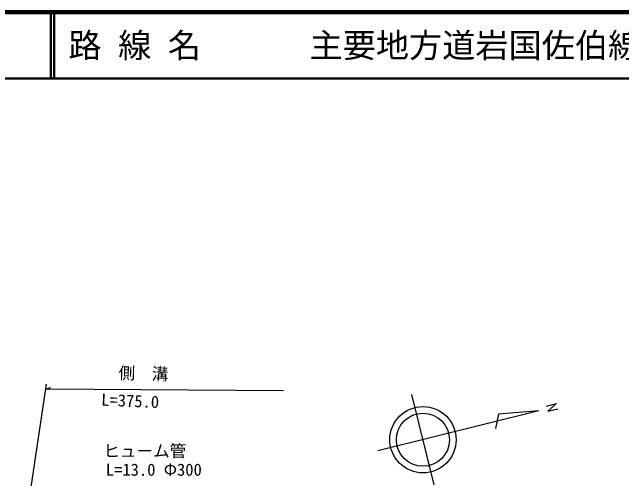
# Model space of a CAD drawing. Units: millimetres, scale not verified. Extents: x 40000 to 680000, y 20000 to 380000.
# Drawn here: x 171901 to 263813, y 309666 to 380000 of the extents above; entities that cross this region are included whole.
import ezdxf
from ezdxf.enums import TextEntityAlignment as Align

# ---------------------------------------------------------------- set-up
doc = ezdxf.new("R2010")
doc.units = ezdxf.units.MM
doc.header["$LTSCALE"] = 1000
for name, color, linetype, lineweight in [('M-BGD', 7, 'Continuous', 25), ('M-TTL', 2, 'Continuous', 140), ('M-TTL-LINE', 7, 'Continuous', 50)]:
    doc.layers.add(name, color=color, linetype=linetype, lineweight=lineweight)
doc.layers.add('M-TTL-TXT', color=7, linetype='Continuous')
doc.styles.add('ＭＳ ゴシック', font='')
doc.styles.get('ＭＳ ゴシック').set_extended_font_data('MS Gothic')

msp = doc.modelspace()

# ---------------------------------------------------------------- linework, layer by layer
at = {"layer": 'M-BGD'}
for p, q in [((168237, 265320), (177073, 323921)), ((176967, 323218), (177719, 323429)), ((176967, 323218), (212787, 322964)), ((235519, 308765), (232150, 322353)), ((252464, 320627), (253961, 320998)), ((253961, 320998), (252652, 319849)), ((251305, 319890), (227040, 313874)), ((251305, 319890), (245241, 319417)), ((252652, 319849), (254154, 320229)), ((245241, 319417), (244752, 317235))]:
    msp.add_line(p, q, dxfattribs=at)
for radius in [5000, 4000]:
    msp.add_circle((233834, 315559), radius, dxfattribs=at)
at = {"layer": 'M-TTL'}
msp.add_line((680000, 380000), (40000, 380000), dxfattribs=at)
at = {"layer": 'M-TTL-LINE'}
for p, q in [((177750, 380000), (177750, 370000)), ((178250, 380000), (178250, 370000)), ((40000, 370000), (680000, 370000))]:
    msp.add_line(p, q, dxfattribs=at)

# ---------------------------------------------------------------- texts
at = {"layer": 'M-BGD', "style": 'ＭＳ ゴシック'}
for s, rotation, p in [('側\u3000溝', 358.4, (187897, 324173)), ('L=375.0', 357.5, (185267, 320150))]:
    msp.add_text(s, height=1833, rotation=rotation, dxfattribs=at).set_placement(p, align=Align.BOTTOM_LEFT)
for s, p in [('ヒューム管', (185641, 312404)), ('L=13.0 Φ300', (186020, 309576))]:
    msp.add_text(s, height=1833, dxfattribs=at).set_placement(p, align=Align.BOTTOM_LEFT)
at = {"layer": 'M-TTL-TXT', "style": 'ＭＳ ゴシック'}
for s, p in [('路 線 名', (180380, 375000)), ('主要地方道岩国佐伯線', (216734, 375000))]:
    msp.add_text(s, height=3666, dxfattribs=at).set_placement(p, align=Align.MIDDLE_LEFT)

doc.saveas('drawing.dxf')
